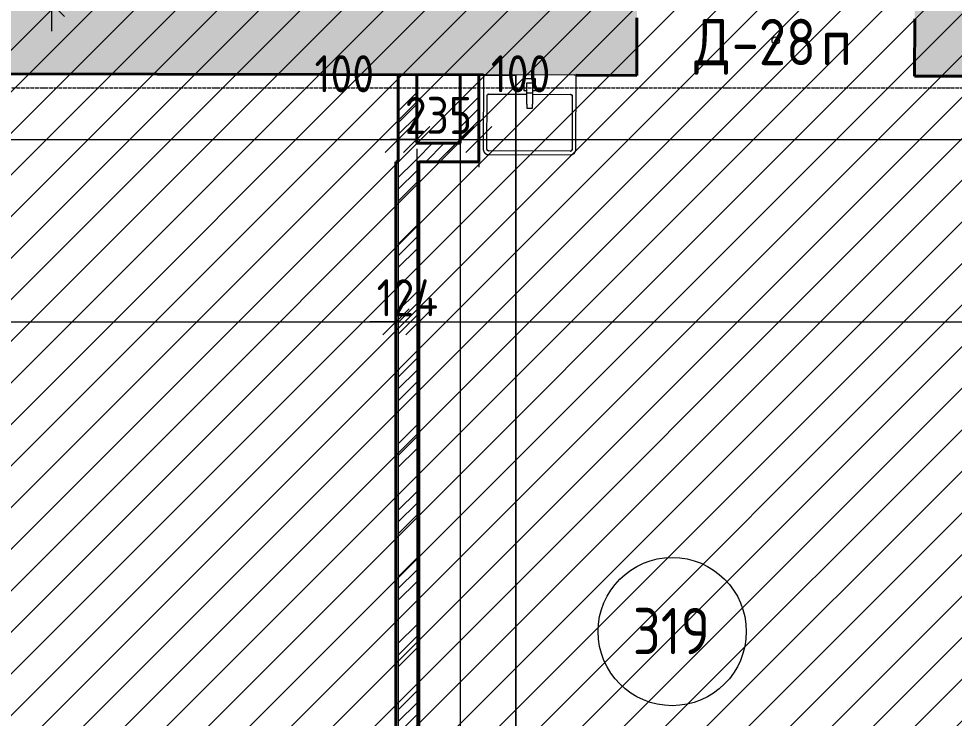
# Model space of a CAD drawing. Header units: millimetres. Extents: x -11886 to 379896, y -8130 to 47743.
# Drawn here: x 238511 to 243563, y 5354 to 9130 of the extents above; entities that cross this region are included whole.
import ezdxf

# ---------------------------------------------------------------- set-up
doc = ezdxf.new("R2010")
doc.units = ezdxf.units.MM
doc.linetypes.add('ADSK_Линия сетки', pattern=[25, 20, -2.5, 0, -2.5])
doc.linetypes.add('ADSK_Сверху', pattern=[4.5, 3, -1.5])
for name, color, linetype, lineweight in [('Каркас', 7, 'Continuous', 18), ('Марки дверей', 7, 'Continuous', 20), ('Марки помещений', 7, 'Continuous', 20), ('Оси', 7, 'Continuous', 9), ('Размеры', 7, 'Continuous', 9)]:
    doc.layers.add(name, color=color, linetype=linetype, lineweight=lineweight)
for name, color, linetype, lineweight, true_color in [('Сантехника', 5, 'Continuous', 18, 0x0000ff), ('Стены внутренние', 5, 'Continuous', 18, 0x0000ff), ('Стены штриховка', 5, 'Continuous', 18, 0x0000ff)]:
    doc.layers.add(name, color=color, linetype=linetype, lineweight=lineweight, true_color=true_color)
doc.styles.add('GOST Common_1', font='GOST_Common.ttf', dxfattribs={"width": 0.9, "height": 200})
doc.styles.add('GOST Common_2', font='GOST_Common.ttf', dxfattribs={"width": 0.9, "height": 250})
doc.dimstyles.new('ADSK_Основной_2_мм_Округление_до_1_мм', dxfattribs={"dimscale": 304.8, "dimtxt": 201.142999, "dimasz": 0.463911, "dimexe": 0.492126, "dimexo": 0.492126, "dimgap": 0.098425, "dimtad": 1, "dimdec": 0, "dimdsep": 46, "dimtxsty": 'GOST Common_1', "dimblk1": 'OBLIQUE', "dimblk2": 'OBLIQUE', "dimsah": 1, "dimcen": 0.09, "dimdle": 0.492126, "dimazin": 2, "dimtfac": 1, "dimtdec": 4, "dimtix": 1, "dimtmove": 0, "dimatfit": 3, "dimfxl": 1, "dimtvp": 1, "dimtolj": 1, "dimtzin": 0, "dimlwd": 20, "dimlwe": 20, "dimarcsym": 2})
doc.dimstyles.new('ADSK_Основной_2_мм_Округление_до_1_мм_1', dxfattribs={"dimscale": 304.8, "dimtxt": 201.142999, "dimasz": 0.463911, "dimexe": 0.492126, "dimexo": 0.492126, "dimgap": 0.098425, "dimtad": 1, "dimdec": 0, "dimdsep": 46, "dimtxsty": 'GOST Common_1', "dimblk1": 'OBLIQUE', "dimblk2": 'OBLIQUE', "dimsah": 1, "dimcen": 0.09, "dimdle": 0.492126, "dimazin": 2, "dimtfac": 1, "dimtdec": 4, "dimtix": 1, "dimtmove": 1, "dimatfit": 3, "dimfxl": 1, "dimtvp": 1, "dimtolj": 1, "dimtzin": 0, "dimlwd": 20, "dimlwe": 20, "dimarcsym": 2})
pattern_1 = [(45, (215977.25, 150), (-179.6051, 179.6051), []), (45, (216040.75, 150), (0, 359.2102), []), (45, (215913.75, 150), (0, 359.2102), [])]

# ---------------------------------------------------------------- blocks, each defined once
blk = doc.blocks.new('Parametric_Porcelain_bathroom_sink_20774 - 500х430мм-V218-03 План 3-го этажа')
at = {"layer": 'Сантехника'}
for p, q in [((345, 570), (-95, 570)), ((-125, 540), (-125, 140)), ((-105, 253.2), (-105, 540)), ((-95, 550), (345, 550)), ((355, 540), (355, 253.2)), ((375, 140), (375, 540)), ((140, 319.1), (110, 319.1)), ((110, 319.1), (110, 296.1)), ((140, 319.1), (110, 319.1)), ((140, 296.1), (140, 319.1)), ((110, 236.5), (110, 296.1)), ((140, 296.1), (140, 236.5)), ((110, 243.2), (-95, 243.2)), ((93.2, 221.2), (93.2, 161.6)), ((110, 223.1), (95.1, 223.1)), ((110, 201.5), (110, 236.5)), ((140, 236.5), (110, 236.5)), ((345, 243.2), (140, 243.2)), ((140, 236.5), (140, 201.5)), ((154.6, 223.1), (140, 223.1)), ((156.5, 161.6), (156.5, 221.2)), ((94.7, 160.1), (155, 160.1)), ((110, 181.5), (110, 201.5)), ((140, 181.5), (110, 181.5)), ((140, 201.5), (140, 181.5)), ((-125, 140), (-120, 140)), ((-120, 140), (-115, 140)), ((-115, 140), (365, 140)), ((365, 140), (370, 140)), ((370, 140), (375, 140))]:
    blk.add_line(p, q, dxfattribs=at)
at = {"layer": 'Сантехника', "flags": 128}
for points in [[(-95, 570), (-96.2, 570), (-97.4, 569.9), (-98.6, 569.8), (-99.8, 569.6), (-101, 569.4), (-102.1, 569.1), (-103.3, 568.8), (-104.4, 568.5), (-105.6, 568.1), (-106.7, 567.6), (-107.8, 567.1), (-108.9, 566.6), (-109.9, 566), (-110.9, 565.4), (-111.9, 564.8), (-112.9, 564.1), (-113.9, 563.3), (-114.8, 562.6), (-115.7, 561.7), (-116.5, 560.9), (-117.3, 560), (-118.1, 559.1), (-118.9, 558.2), (-119.6, 557.2), (-120.2, 556.2), (-120.9, 555.2), (-121.5, 554.1), (-122, 553.1), (-122.5, 552), (-123, 550.9), (-123.4, 549.7), (-123.7, 548.6), (-124.1, 547.4), (-124.3, 546.3), (-124.6, 545.1), (-124.7, 543.9), (-124.9, 542.7), (-125, 541.5), (-125, 540.3), (-125, 540)], [(375, 540), (375, 541.2), (374.9, 542.4), (374.8, 543.6), (374.6, 544.8), (374.4, 546), (374.1, 547.1), (373.8, 548.3), (373.5, 549.4), (373.1, 550.6), (372.6, 551.7), (372.1, 552.8), (371.6, 553.9), (371, 554.9), (370.4, 555.9), (369.8, 556.9), (369.1, 557.9), (368.3, 558.9), (367.6, 559.8), (366.7, 560.7), (365.9, 561.5), (365, 562.3), (364.1, 563.1), (363.2, 563.9), (362.2, 564.6), (361.2, 565.2), (360.2, 565.9), (359.1, 566.5), (358.1, 567), (357, 567.5), (355.9, 568), (354.7, 568.4), (353.6, 568.7), (352.4, 569.1), (351.3, 569.3), (350.1, 569.6), (348.9, 569.7), (347.7, 569.9), (346.5, 570), (345.3, 570), (345, 570)], [(-105, 540), (-105, 540.4), (-105, 540.8), (-104.9, 541.2), (-104.9, 541.6), (-104.8, 542), (-104.7, 542.4), (-104.6, 542.8), (-104.5, 543.1), (-104.4, 543.5), (-104.2, 543.9), (-104, 544.3), (-103.9, 544.6), (-103.7, 545), (-103.5, 545.3), (-103.3, 545.6), (-103, 546), (-102.8, 546.3), (-102.5, 546.6), (-102.2, 546.9), (-102, 547.2), (-101.7, 547.4), (-101.4, 547.7), (-101.1, 548), (-100.7, 548.2), (-100.4, 548.4), (-100.1, 548.6), (-99.7, 548.8), (-99.4, 549), (-99, 549.2), (-98.6, 549.3), (-98.2, 549.5), (-97.9, 549.6), (-97.5, 549.7), (-97.1, 549.8), (-96.7, 549.9), (-96.3, 549.9), (-95.9, 550), (-95.5, 550), (-95.1, 550), (-95, 550)], [(-104.9, 541.3), (-105, 540.9), (-105, 540.5), (-105, 540.1), (-105, 540)], [(-101, 548), (-101.3, 547.8), (-101.6, 547.5), (-101.9, 547.2), (-102.2, 547), (-102.4, 546.7)], [(-95, 550), (-95.4, 550), (-95.8, 550), (-96.2, 549.9), (-96.6, 549.9)], [(346.3, 549.9), (345.9, 550), (345.5, 550), (345.1, 550), (345, 550)], [(345, 550), (345.4, 550), (345.8, 550), (346.2, 549.9), (346.6, 549.9), (347, 549.8), (347.4, 549.7), (347.8, 549.6), (348.1, 549.5), (348.5, 549.4), (348.9, 549.2), (349.3, 549), (349.6, 548.9), (350, 548.7), (350.3, 548.5), (350.6, 548.3), (351, 548), (351.3, 547.8), (351.6, 547.5), (351.9, 547.2), (352.2, 547), (352.4, 546.7), (352.7, 546.4), (353, 546.1), (353.2, 545.7), (353.4, 545.4), (353.6, 545.1), (353.8, 544.7), (354, 544.4), (354.2, 544), (354.3, 543.6), (354.5, 543.2), (354.6, 542.9), (354.7, 542.5), (354.8, 542.1), (354.9, 541.7), (354.9, 541.3), (355, 540.9), (355, 540.5), (355, 540.1), (355, 540)], [(353, 546), (352.8, 546.3), (352.5, 546.6), (352.2, 546.9), (352, 547.2), (351.7, 547.4)], [(355, 540), (355, 540.4), (355, 540.8), (354.9, 541.2), (354.9, 541.6)], [(-105, 253.2), (-105, 252.8), (-105, 252.4), (-104.9, 252), (-104.9, 251.6)], [(-95, 243.2), (-95.4, 243.2), (-95.8, 243.2), (-96.2, 243.2), (-96.6, 243.3), (-97, 243.4), (-97.4, 243.5), (-97.8, 243.6), (-98.1, 243.7), (-98.5, 243.8), (-98.9, 244), (-99.3, 244.1), (-99.6, 244.3), (-100, 244.5), (-100.3, 244.7), (-100.6, 244.9), (-101, 245.2), (-101.3, 245.4), (-101.6, 245.7), (-101.9, 245.9), (-102.2, 246.2), (-102.4, 246.5), (-102.7, 246.8), (-103, 247.1), (-103.2, 247.4), (-103.4, 247.8), (-103.6, 248.1), (-103.8, 248.5), (-104, 248.8), (-104.2, 249.2), (-104.3, 249.5), (-104.5, 249.9), (-104.6, 250.3), (-104.7, 250.7), (-104.8, 251.1), (-104.9, 251.5), (-104.9, 251.9), (-105, 252.3), (-105, 252.7), (-105, 253.1), (-105, 253.2)], [(355, 253.2), (355, 252.8), (355, 252.4), (354.9, 252), (354.9, 251.6), (354.8, 251.2), (354.7, 250.8), (354.6, 250.4), (354.5, 250), (354.4, 249.6), (354.2, 249.3), (354, 248.9), (353.9, 248.6), (353.7, 248.2), (353.5, 247.9), (353.3, 247.5), (353, 247.2), (352.8, 246.9), (352.5, 246.6), (352.2, 246.3), (352, 246), (351.7, 245.7), (351.4, 245.5), (351.1, 245.2), (350.7, 245), (350.4, 244.8), (350.1, 244.5), (349.7, 244.4), (349.4, 244.2), (349, 244), (348.6, 243.9), (348.2, 243.7), (347.9, 243.6), (347.5, 243.5), (347.1, 243.4), (346.7, 243.3), (346.3, 243.3), (345.9, 243.2), (345.5, 243.2), (345.1, 243.2), (345, 243.2)], [(354.9, 251.9), (355, 252.3), (355, 252.7), (355, 253.1), (355, 253.2)], [(-103, 247.2), (-102.8, 246.9), (-102.5, 246.6), (-102.2, 246.3), (-102, 246), (-101.7, 245.7)], [(-96.3, 243.3), (-95.9, 243.2), (-95.5, 243.2), (-95.1, 243.2), (-95, 243.2)], [(345, 243.2), (345.4, 243.2), (345.8, 243.2), (346.2, 243.2), (346.6, 243.3)], [(351, 245.2), (351.3, 245.4), (351.6, 245.7), (351.9, 245.9), (352.2, 246.2), (352.4, 246.5)]]:
    blk.add_lwpolyline(points, dxfattribs=at)
at = {"layer": 'Сантехника'}
for centre, radius, start, end in [((95.1, 221.2), 1.87, 90, 180), ((95.1, 221.2), 1.87, 120, 150), ((95.1, 221.2), 1.87, 120, 150), ((95.1, 221.2), 1.87, 120, 150), ((154.6, 221.2), 1.87, 0, 90), ((154.6, 221.2), 1.87, 30, 60), ((154.6, 221.2), 1.87, 30, 60), ((154.6, 221.2), 1.87, 30, 60), ((94.7, 161.6), 1.49, 180, 270), ((155, 161.6), 1.49, 270, 360)]:
    blk.add_arc(centre, radius, start, end, dxfattribs=at)
blk = doc.blocks.new('ADSK_Марка_Помещение_ОдноЗначение - Номер-247393-03 План 3-го этажа')
at = {"layer": 'Марки помещений'}
blk.add_circle((0, 0), 4, dxfattribs=at)
blk = doc.blocks.new('ADSK_Марка_Дверь - Типоразмер_ADSK_Марка-58376-03 План 3-го этажа')
at = {"layer": 'Марки дверей', "lineweight": 9}
blk.add_circle((0, 0), 0.2, dxfattribs=at)
blk = doc.blocks.new('_Oblique')
at = {"color": 0, "linetype": 'ByBlock', "lineweight": -2}
blk.add_line((-0.5, -0.5), (0.5, 0.5), dxfattribs=at)
blk = doc.blocks.new('*D2296')
at = {"layer": 'Defpoints', "color": 0, "transparency": 16777216}
for p in [(238032, 10236.3), (238688.8, 9212.7), (238788.8, 9212.5)]:
    blk.add_point(p, dxfattribs=at)
at = {"layer": 'Размеры', "color": 0, "lineweight": 20, "transparency": 16777216}
for p, q in [((238691.9, 10384.6), (238688.4, 9062.7)), ((238182, 10235.9), (238841.5, 10234.2)), ((238638.8, 9212.9), (238538.8, 9213.1))]:
    blk.add_line(p, q, dxfattribs=at)
at = {"layer": 'Размеры', "color": 0, "lineweight": 20, "transparency": 16777216, "xscale": 141.4, "yscale": 141.4, "zscale": 141.4}
for p, rotation in [((238691.5, 10234.6), 89.84855052735752), ((238688.8, 9212.7), 269.8485505273575)]:
    blk.add_blockref('_Oblique', p, dxfattribs=dict(at, rotation=rotation))
at = {"layer": 'Размеры', "color": 0, "lineweight": 20, "transparency": 16777216, "insert": (238560.2, 9724), "char_height": 200, "width": 560.473, "attachment_point": 5, "rotation": 89.8486, "style": 'GOST Common_1'}
blk.add_mtext('\\A1;1022', dxfattribs=at)
blk = doc.blocks.new('*D2357')
at = {"layer": 'Defpoints', "color": 0, "transparency": 16777216}
for p in [(224112, 8387.8), (240548.3, 7593.7), (240548.3, 7493.7)]:
    blk.add_point(p, dxfattribs=at)
at = {"layer": 'Размеры', "color": 0, "lineweight": 20, "transparency": 16777216}
for p, q in [((224112, 8237.8), (224112, 7343.7)), ((223962, 7493.7), (240698.3, 7493.7)), ((240548.3, 7443.7), (240548.3, 7343.7))]:
    blk.add_line(p, q, dxfattribs=at)
at = {"layer": 'Размеры', "color": 0, "lineweight": 20, "transparency": 16777216, "xscale": 141.4, "yscale": 141.4, "zscale": 141.4, "rotation": 180}
blk.add_blockref('_Oblique', (224112, 7493.7), dxfattribs=at)
at = {"layer": 'Размеры', "color": 0, "lineweight": 20, "transparency": 16777216, "xscale": 141.4, "yscale": 141.4, "zscale": 141.4}
blk.add_blockref('_Oblique', (240548.3, 7493.7), dxfattribs=at)
at = {"layer": 'Размеры', "color": 0, "lineweight": 20, "transparency": 16777216, "insert": (232330.1, 7623.7), "char_height": 200, "width": 732.297, "attachment_point": 5, "style": 'GOST Common_1'}
blk.add_mtext('\\A1;16436', dxfattribs=at)
blk = doc.blocks.new('*D2358')
at = {"layer": 'Defpoints', "color": 0, "transparency": 16777216}
for p in [(240548.3, 7593.7), (240672.3, 7593.7), (240672.3, 7493.7)]:
    blk.add_point(p, dxfattribs=at)
at = {"layer": 'Размеры', "color": 0, "lineweight": 20, "transparency": 16777216}
for p, q in [((240548.3, 7493.7), (240406.9, 7493.7)), ((240548.3, 7493.7), (240672.3, 7493.7)), ((240672.3, 7493.7), (240813.7, 7493.7)), ((240548.3, 7443.7), (240548.3, 7343.7)), ((240672.3, 7443.7), (240672.3, 7343.7))]:
    blk.add_line(p, q, dxfattribs=at)
at = {"layer": 'Размеры', "color": 0, "lineweight": 20, "transparency": 16777216, "xscale": 141.4, "yscale": 141.4, "zscale": 141.4}
blk.add_blockref('_Oblique', (240548.3, 7493.7), dxfattribs=at)
at = {"layer": 'Размеры', "color": 0, "lineweight": 20, "transparency": 16777216, "xscale": 141.4, "yscale": 141.4, "zscale": 141.4, "rotation": 180}
blk.add_blockref('_Oblique', (240672.3, 7493.7), dxfattribs=at)
at = {"layer": 'Размеры', "color": 0, "lineweight": 20, "transparency": 16777216, "insert": (240610.3, 7623.7), "char_height": 200, "width": 429.56, "attachment_point": 5, "style": 'GOST Common_1'}
blk.add_mtext('\\A1;124', dxfattribs=at)
blk = doc.blocks.new('*D2359')
at = {"layer": 'Defpoints', "color": 0, "transparency": 16777216}
for p in [(240672.3, 7593.7), (249455.6, 7593.7), (249455.6, 7493.7)]:
    blk.add_point(p, dxfattribs=at)
at = {"layer": 'Размеры', "color": 0, "lineweight": 20, "transparency": 16777216}
for p, q in [((240522.3, 7493.7), (249605.6, 7493.7)), ((240672.3, 7443.7), (240672.3, 7343.7)), ((249455.6, 7443.7), (249455.6, 7343.7))]:
    blk.add_line(p, q, dxfattribs=at)
at = {"layer": 'Размеры', "color": 0, "lineweight": 20, "transparency": 16777216, "xscale": 141.4, "yscale": 141.4, "zscale": 141.4, "rotation": 180}
blk.add_blockref('_Oblique', (240672.3, 7493.7), dxfattribs=at)
at = {"layer": 'Размеры', "color": 0, "lineweight": 20, "transparency": 16777216, "xscale": 141.4, "yscale": 141.4, "zscale": 141.4}
blk.add_blockref('_Oblique', (249455.6, 7493.7), dxfattribs=at)
at = {"layer": 'Размеры', "color": 0, "lineweight": 20, "transparency": 16777216, "insert": (245064, 7623.7), "char_height": 200, "width": 605.475, "attachment_point": 5, "style": 'GOST Common_1'}
blk.add_mtext('\\A1;8783', dxfattribs=at)
blk = doc.blocks.new('*D2368')
at = {"layer": 'Defpoints', "color": 0, "transparency": 16777216}
for p in [(232936.4, 8578.3), (240560.3, 8578.3), (240560.3, 8478.3)]:
    blk.add_point(p, dxfattribs=at)
at = {"layer": 'Размеры', "color": 0, "lineweight": 20, "transparency": 16777216}
for p, q in [((232786.4, 8478.3), (240710.3, 8478.3)), ((232936.4, 8428.3), (232936.4, 8328.3)), ((240560.3, 8428.3), (240560.3, 8328.3))]:
    blk.add_line(p, q, dxfattribs=at)
at = {"layer": 'Размеры', "color": 0, "lineweight": 20, "transparency": 16777216, "xscale": 141.4, "yscale": 141.4, "zscale": 141.4, "rotation": 180}
blk.add_blockref('_Oblique', (232936.4, 8478.3), dxfattribs=at)
at = {"layer": 'Размеры', "color": 0, "lineweight": 20, "transparency": 16777216, "xscale": 141.4, "yscale": 141.4, "zscale": 141.4}
blk.add_blockref('_Oblique', (240560.3, 8478.3), dxfattribs=at)
at = {"layer": 'Размеры', "color": 0, "lineweight": 20, "transparency": 16777216, "insert": (236748.4, 8608.3), "char_height": 200, "width": 625.93, "attachment_point": 5, "style": 'GOST Common_1'}
blk.add_mtext('\\A1;7624', dxfattribs=at)
blk = doc.blocks.new('*D2369')
at = {"layer": 'Defpoints', "color": 0, "transparency": 16777216}
for p in [(240560.3, 8578.3), (240660.3, 8578.3), (240660.3, 8478.3)]:
    blk.add_point(p, dxfattribs=at)
at = {"layer": 'Размеры', "color": 0, "lineweight": 20, "transparency": 16777216}
for p, q in [((240410.3, 8478.3), (240810.3, 8478.3)), ((240560.3, 8428.3), (240560.3, 8328.3)), ((240660.3, 8428.3), (240660.3, 8328.3))]:
    blk.add_line(p, q, dxfattribs=at)
at = {"layer": 'Размеры', "color": 0, "lineweight": 20, "transparency": 16777216, "xscale": 141.4, "yscale": 141.4, "zscale": 141.4, "rotation": 180}
blk.add_blockref('_Oblique', (240560.3, 8478.3), dxfattribs=at)
at = {"layer": 'Размеры', "color": 0, "lineweight": 20, "transparency": 16777216, "xscale": 141.4, "yscale": 141.4, "zscale": 141.4}
blk.add_blockref('_Oblique', (240660.3, 8478.3), dxfattribs=at)
at = {"layer": 'Размеры', "color": 0, "lineweight": 20, "transparency": 16777216, "insert": (240108.9, 8933), "char_height": 200, "width": 409.104, "attachment_point": 1, "line_spacing_factor": 1.022761, "style": 'GOST Common_1'}
blk.add_mtext('\\A1;100', dxfattribs=at)
blk = doc.blocks.new('*D2370')
at = {"layer": 'Defpoints', "color": 0, "transparency": 16777216}
for p in [(240660.3, 8578.3), (240895.7, 8578.3), (240895.7, 8478.3)]:
    blk.add_point(p, dxfattribs=at)
at = {"layer": 'Размеры', "color": 0, "lineweight": 20, "transparency": 16777216}
for p, q in [((240660.3, 8478.3), (240518.9, 8478.3)), ((240660.3, 8478.3), (240895.7, 8478.3)), ((240895.7, 8478.3), (241037.1, 8478.3)), ((240660.3, 8428.3), (240660.3, 8328.3)), ((240895.7, 8428.3), (240895.7, 8328.3))]:
    blk.add_line(p, q, dxfattribs=at)
at = {"layer": 'Размеры', "color": 0, "lineweight": 20, "transparency": 16777216, "xscale": 141.4, "yscale": 141.4, "zscale": 141.4}
blk.add_blockref('_Oblique', (240660.3, 8478.3), dxfattribs=at)
at = {"layer": 'Размеры', "color": 0, "lineweight": 20, "transparency": 16777216, "xscale": 141.4, "yscale": 141.4, "zscale": 141.4, "rotation": 180}
blk.add_blockref('_Oblique', (240895.7, 8478.3), dxfattribs=at)
at = {"layer": 'Размеры', "color": 0, "lineweight": 20, "transparency": 16777216, "insert": (240778, 8608.3), "char_height": 200, "width": 454.106, "attachment_point": 5, "style": 'GOST Common_1'}
blk.add_mtext('\\A1;235', dxfattribs=at)
blk = doc.blocks.new('*D2371')
at = {"layer": 'Defpoints', "color": 0, "transparency": 16777216}
for p in [(240895.7, 8578.3), (240995.7, 8578.3), (240995.7, 8478.3)]:
    blk.add_point(p, dxfattribs=at)
at = {"layer": 'Размеры', "color": 0, "lineweight": 20, "transparency": 16777216}
for p, q in [((240745.7, 8478.3), (241145.7, 8478.3)), ((240895.7, 8428.3), (240895.7, 8328.3)), ((240995.7, 8428.3), (240995.7, 8328.3))]:
    blk.add_line(p, q, dxfattribs=at)
at = {"layer": 'Размеры', "color": 0, "lineweight": 20, "transparency": 16777216, "xscale": 141.4, "yscale": 141.4, "zscale": 141.4, "rotation": 180}
blk.add_blockref('_Oblique', (240895.7, 8478.3), dxfattribs=at)
at = {"layer": 'Размеры', "color": 0, "lineweight": 20, "transparency": 16777216, "xscale": 141.4, "yscale": 141.4, "zscale": 141.4}
blk.add_blockref('_Oblique', (240995.7, 8478.3), dxfattribs=at)
at = {"layer": 'Размеры', "color": 0, "lineweight": 20, "transparency": 16777216, "insert": (241060.8, 8933), "char_height": 200, "width": 409.104, "attachment_point": 1, "line_spacing_factor": 1.022761, "style": 'GOST Common_1'}
blk.add_mtext('\\A1;100', dxfattribs=at)
blk = doc.blocks.new('*D2372')
at = {"layer": 'Defpoints', "color": 0, "transparency": 16777216}
for p in [(240995.7, 8578.3), (248178.8, 8578.3), (248178.8, 8478.3)]:
    blk.add_point(p, dxfattribs=at)
at = {"layer": 'Размеры', "color": 0, "lineweight": 20, "transparency": 16777216}
for p, q in [((240845.7, 8478.3), (248328.8, 8478.3)), ((240995.7, 8428.3), (240995.7, 8328.3)), ((248178.8, 8428.3), (248178.8, 8328.3))]:
    blk.add_line(p, q, dxfattribs=at)
at = {"layer": 'Размеры', "color": 0, "lineweight": 20, "transparency": 16777216, "xscale": 141.4, "yscale": 141.4, "zscale": 141.4, "rotation": 180}
blk.add_blockref('_Oblique', (240995.7, 8478.3), dxfattribs=at)
at = {"layer": 'Размеры', "color": 0, "lineweight": 20, "transparency": 16777216, "xscale": 141.4, "yscale": 141.4, "zscale": 141.4}
blk.add_blockref('_Oblique', (248178.8, 8478.3), dxfattribs=at)
at = {"layer": 'Размеры', "color": 0, "lineweight": 20, "transparency": 16777216, "insert": (244587.3, 8608.3), "char_height": 200, "width": 560.473, "attachment_point": 5, "style": 'GOST Common_1'}
blk.add_mtext('\\A1;7183', dxfattribs=at)

msp = doc.modelspace()

# ---------------------------------------------------------------- hatches: boundary and pattern name
at = {"lineweight": 13, "true_color": 0x636466, "transparency": 33554559}
h = msp.add_hatch(dxfattribs=at)
h.set_pattern_fill('ANSI31', color=251, scale=50)
h.set_pattern_definition([(45, (215977.25, 85026.59), (-112.2532, 112.2532), [])])
h.paths.add_polyline_path([(265910.66, 8682.3), (272191.2, 8682.3), (272009.87, 43909.21), (262010.47, 43909.21), (262010.47, 21084.06), (262697.11, 21054.57), (262698.93, 11328.12), (216748.38, 11328.12), (216748.38, 8679.25), (216267.75, 8679.25), (216267.75, 456.79), (224250.25, 422.02), (224250.25, 2336.48), (234949.9, 2336.48), (234949.9, -2582.57), (247313.65, -2582.57), (247313.65, 2335.74), (258014.19, 2256.79), (258014.19, 300.23), (265910.66, 300.23)])
at = {"layer": 'Стены внутренние', "true_color": 0xc0c0c0}
h = msp.add_hatch(color=9, dxfattribs=at)
h.paths.add_polyline_path([(258100.32, 8781.42), (258097.49, 9161.43), (251920.52, 9177.75), (251919.51, 8797.75), (258042.56, 8781.57)])
h.paths.add_polyline_path([(250419.52, 8801.72), (250420.34, 9181.72), (243349.52, 9200.41), (243348.51, 8820.41), (249544.59, 8804.03)])
h.paths.add_polyline_path([(241848.52, 8824.38), (241849.34, 9204.37), (234840.13, 9222.9), (234840.13, 8842.9), (241580.64, 8825.08)])
h.paths.add_polyline_path([(233339.13, 8846.87), (233339.95, 9226.87), (231140.59, 9232.68), (231139.59, 8852.68), (232774.02, 8848.36)])
h.paths.add_polyline_path([(229639.59, 8856.65), (229640.41, 9236.65), (224110.28, 9251.26), (224111.02, 8871.26), (227566.27, 8862.13)])
at = {"layer": 'Стены внутренние', "lineweight": 9}
h = msp.add_hatch(dxfattribs=at)
h.set_pattern_fill('FP_1', color=256, style=0, pattern_type=2)
h.set_pattern_definition(pattern_1)
h.paths.add_polyline_path([(240660.31, 8358.43), (240660.31, 8827.52), (240560.31, 8827.78), (240560.31, 8358.43)])
h = msp.add_hatch(dxfattribs=at)
h.set_pattern_fill('FP_1', color=256, style=0, pattern_type=2)
h.set_pattern_definition(pattern_1)
h.paths.add_polyline_path([(240895.73, 8458.43), (240995.73, 8458.43), (240995.73, 8826.63), (240895.73, 8826.89), (240895.73, 8473.7)])
h = msp.add_hatch(dxfattribs=at)
h.set_pattern_fill('FP_1', color=256, style=0, pattern_type=2)
h.set_pattern_definition(pattern_1)
h.paths.add_polyline_path([(240660.31, 8358.43), (240995.73, 8358.43), (240995.73, 8458.43), (240660.31, 8458.43), (240660.31, 8445.59)])
h = msp.add_hatch(dxfattribs=at)
h.set_pattern_fill('FP_1', color=256, style=0, pattern_type=2)
h.set_pattern_definition(pattern_1)
h.paths.add_polyline_path([(240560.31, 2889.5), (240660.31, 2889.5), (240660.31, 8358.43), (240560.31, 8358.43), (240560.31, 3304.22)])

# ---------------------------------------------------------------- linework, layer by layer
at = {"layer": 'Каркас', "color": 253, "linetype": 'ADSK_Сверху', "true_color": 0xb2b2b2}
for p, q in [((241195.73, 8826.1), (240895.73, 8826.89)), ((240895.73, 8826.89), (240895.73, 2609.73)), ((241195.73, 2609.73), (241195.73, 8826.1))]:
    msp.add_line(p, q, dxfattribs=at)
at = {"layer": 'Каркас', "color": 253, "linetype": 'ADSK_Сверху', "true_color": 0xaaaaaa}
for p, q in [((240895.73, 8826.89), (240895.73, 2609.73)), ((240895.73, 8826.89), (241195.73, 8826.1)), ((241195.73, 8826.1), (241195.73, 2609.73))]:
    msp.add_line(p, q, dxfattribs=at)
at = {"layer": 'Оси', "linetype": 'ADSK_Линия сетки'}
msp.add_line((204891.03, 8756.79), (273118.97, 8756.79), dxfattribs=at)
at = {"layer": 'Стены внутренние', "color": 18, "lineweight": 40, "true_color": 0x000000}
for p, q in [((241848.52, 8824.38), (241849.34, 9134.37)), ((243349.33, 9130.41), (243348.51, 8820.41)), ((234839.12, 8842.9), (241020.9, 8826.56)), ((240560.31, 8827.78), (240560.31, 8358.43)), ((240660.31, 8458.43), (240660.31, 8827.52)), ((240895.73, 8826.89), (240895.73, 8458.43)), ((240995.73, 8358.43), (240995.73, 8826.63)), ((241520.56, 8825.24), (241848.52, 8824.38)), ((243348.51, 8820.41), (250419.52, 8801.72)), ((240895.73, 8458.43), (240660.31, 8458.43)), ((240560.31, 8358.43), (240548.31, 8358.43)), ((240548.31, 8358.43), (240548.31, 2889.5)), ((240672.31, 8358.43), (240995.73, 8358.43)), ((240672.31, 2889.5), (240672.31, 8358.43))]:
    msp.add_line(p, q, dxfattribs=at)
at = {"layer": 'Стены штриховка'}
for p, q in [((240550.31, 8358.43), (240550.31, 2889.5)), ((240560.31, 8358.43), (240560.31, 2889.5)), ((240672.31, 8358.43), (240660.31, 8358.43)), ((240660.31, 8358.43), (240660.31, 2889.5)), ((240670.31, 8358.43), (240670.31, 2889.5))]:
    msp.add_line(p, q, dxfattribs=at)

# ---------------------------------------------------------------- block references
at = {"layer": 'Марки дверей', "xscale": 99.99999999999993, "yscale": 99.99999999999993, "zscale": 99.99999999999993}
msp.add_blockref('ADSK_Марка_Дверь - Типоразмер_ADSK_Марка-58376-03 План 3-го этажа', (242599.02, 9012.39), dxfattribs=at)
at = {"layer": 'Марки помещений', "xscale": 99.99999999999993, "yscale": 99.99999999999993, "zscale": 99.99999999999993}
msp.add_blockref('ADSK_Марка_Помещение_ОдноЗначение - Номер-247393-03 План 3-го этажа', (242039.95, 5821.71), dxfattribs=at)
at = {"layer": 'Сантехника', "rotation": 179.8485505277053}
msp.add_blockref('Parametric_Porcelain_bathroom_sink_20774 - 500х430мм-V218-03 План 3-го этажа', (241396.1, 8965.57), dxfattribs=at)

# ---------------------------------------------------------------- texts
at = {"layer": 'Марки дверей', "lineweight": 9, "char_height": 250, "attachment_point": 1, "style": 'GOST Common_2'}
for s, insert, width in [('\\fGOST Common|b0|i0|c204|p34|;\\W.9;Д', (242159.19, 9129.41), 245.3164), ('-28', (242361.59, 9129.41), 584.4302), ('\\fGOST Common|b0|i0|c204|p34|;\\W.9;п', (242843.8, 9129.41), 194.8101)]:
    msp.add_mtext(s, dxfattribs=dict(at, insert=insert, width=width))
at = {"layer": 'Марки помещений', "lineweight": 9, "insert": (241827.54, 5949.44), "char_height": 250, "width": 526.7087, "attachment_point": 1, "style": 'GOST Common_2'}
msp.add_mtext('319', dxfattribs=at)

# ---------------------------------------------------------------- dimensions: what is measured, and where the dimension line sits
at = {"layer": 'Размеры', "lineweight": 20}
dim = msp.add_linear_dim(base=(238688.8, 9212.73), p1=(238031.98, 10236.33), p2=(238788.79, 9212.46), angle=89.84855, dimstyle='ADSK_Основной_2_мм_Округление_до_1_мм', override={"dimpost": '<>', "dimfxl": 1273.208234}, dxfattribs=at)
dim.commit()
dim.dimension.update_dxf_attribs({"geometry": '*D2296', "text_midpoint": (238560.15, 9724)})
for base, p1, p2, picture, middle in [((240660.31, 8478.34), (240560.31, 8578.32), (240660.31, 8578.32), '*D2369', (240313.48, 8636.37)), ((240995.73, 8478.34), (240895.73, 8578.32), (240995.73, 8578.32), '*D2371', (241265.34, 8636.37))]:
    dim = msp.add_linear_dim(base=base, p1=p1, p2=p2, dimstyle='ADSK_Основной_2_мм_Округление_до_1_мм_1', override={"dimpost": '<>', "dimfxl": 100}, dxfattribs=at)
    dim.commit()
    dim.dimension.update_dxf_attribs({"geometry": picture, "text_midpoint": middle, "dimtype": 160})
for base, p1, p2, override, picture, middle in [((240560.31, 8478.34), (232936.45, 8578.32), (240560.31, 8578.32), {"dimpost": '<>', "dimfxl": 7623.858962}, '*D2368', (236748.38, 8608.34)), ((240895.73, 8478.34), (240660.31, 8578.32), (240895.73, 8578.32), {"dimpost": '<>', "dimfxl": 235.425351}, '*D2370', (240778.02, 8608.34)), ((248178.79, 8478.34), (240995.73, 8578.32), (248178.79, 8578.32), {"dimpost": '<>', "dimfxl": 7183.060555}, '*D2372', (244587.26, 8608.34)), ((240548.31, 7493.72), (224111.97, 8387.79), (240548.31, 7593.71), {"dimpost": '<>', "dimfxl": 16455.506006}, '*D2357', (232330.14, 7623.72)), ((240672.31, 7493.72), (240548.31, 7593.71), (240672.31, 7593.71), {"dimpost": '<>', "dimfxl": 124}, '*D2358', (240610.31, 7623.72)), ((249455.6, 7493.72), (240672.31, 7593.71), (249455.6, 7593.71), {"dimpost": '<>', "dimfxl": 8783.292571}, '*D2359', (245063.95, 7623.72))]:
    dim = msp.add_linear_dim(base=base, p1=p1, p2=p2, dimstyle='ADSK_Основной_2_мм_Округление_до_1_мм', override=override, dxfattribs=at)
    dim.commit()
    dim.dimension.update_dxf_attribs({"geometry": picture, "text_midpoint": middle})

doc.saveas('drawing.dxf')
